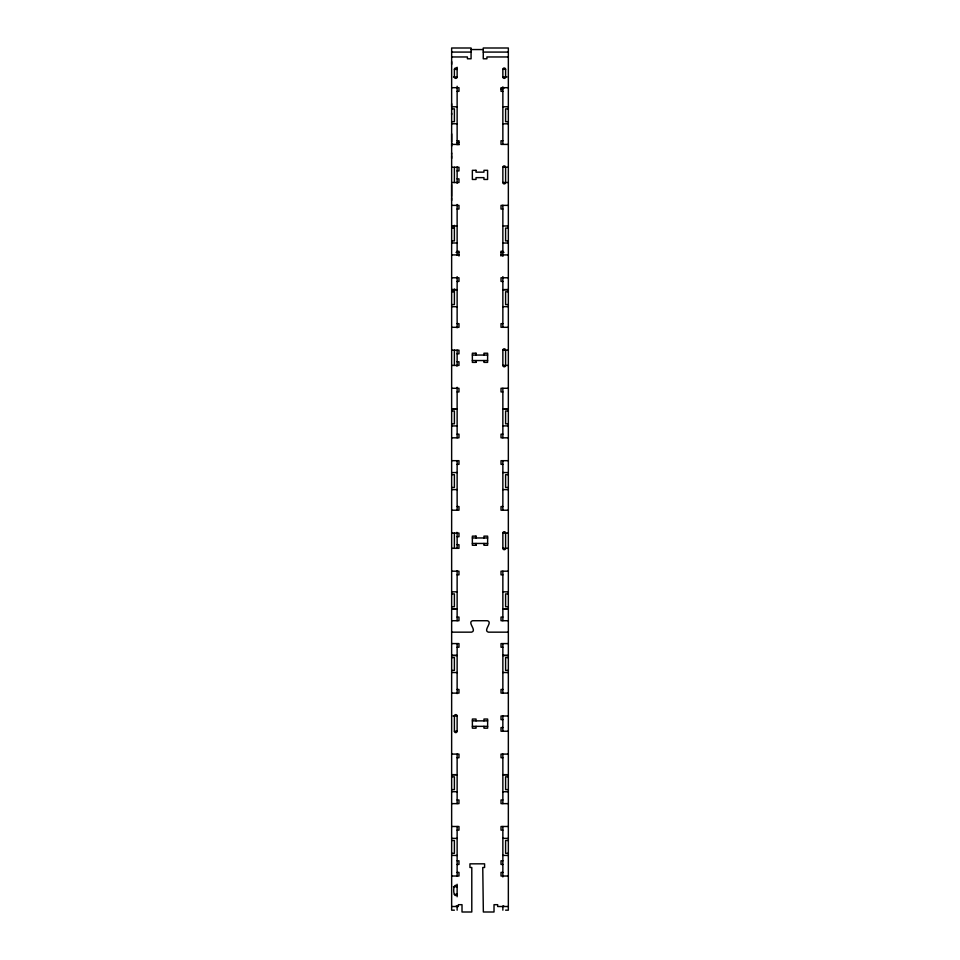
<?xml version="1.0" encoding="UTF-8"?>
<svg xmlns="http://www.w3.org/2000/svg" width="960" height="960" viewBox="0 0 960 960"><rect width="100%" height="100%" fill="white"/><g stroke="black" fill="none" stroke-linecap="round" stroke-linejoin="round"><path stroke-width="1.44" d="M451.644 197.76L451.644 200.484M451.644 184.524L451.644 196.404M451.644 155.7L451.644 158.412M451.644 143.46L451.644 146.172M451.644 133.86L451.644 142.092M451.644 103.704L451.644 106.416M451.644 61.632L451.644 64.344M457.128 894.54C453.6 898.884 453.024 888.252 454.392 886.704A1.368 1.368 0 0 1 455.76 885.324A1.368 1.368 0 0 1 457.128 886.704L453.468 886.704M501.132 89.028L503.808 88.404M471.072 49.548L483.264 49.548M451.644 52.08L471.072 52.08M483.264 52.08L508.344 52.08M451.644 56.964L467.412 56.964L467.412 58.788L471.072 58.788L471.072 48L451.644 48L451.644 910.176L454.392 910.176M508.344 56.964L486.924 56.964L486.924 58.788L483.264 58.788L483.264 48L508.344 48L508.344 910.176L505.596 910.176M454.392 69.384L457.128 69.384A1.368 1.368 0 0 0 455.76 68.016A1.368 1.368 0 0 0 454.392 69.384L454.392 77.016A1.368 1.368 0 0 0 455.76 78.384A1.368 1.368 0 0 0 457.128 77.016L457.128 67.26M453.468 77.016L457.128 77.016M502.86 77.016A1.368 1.368 0 0 0 504.228 78.384A1.368 1.368 0 0 0 505.596 77.016L505.596 69.312L502.86 69.312L502.86 77.016L506.976 76.932M451.644 87.684L458.964 87.684L458.964 91.344L457.128 91.344M508.344 87.684L501.024 87.684L501.024 91.344L502.86 91.344M451.644 106.788L457.128 106.788M502.86 106.788L508.344 106.716M451.644 108.876L454.392 108.876L454.392 121.68L451.644 121.68M508.344 108.876L505.596 108.876L505.596 121.68L508.344 121.68M451.644 123.768L457.128 123.768M502.86 123.852L508.344 123.768M457.128 140.748L458.964 140.748L458.964 144.816M502.86 140.748L501.024 140.748L501.024 144.408L508.344 144.408M457.128 142.368L458.964 142.368M451.644 144.408L458.964 144.408M451.644 167.268L458.964 167.268L458.964 170.928L457.128 170.928M502.86 167.268A1.368 1.368 0 0 1 504.228 165.9A1.368 1.368 0 0 1 505.596 167.268L505.596 182.508A1.368 1.368 0 0 1 504.228 183.888A1.368 1.368 0 0 1 502.86 182.508L502.86 167.268L508.344 167.268M457.128 178.86L458.964 178.86L458.964 182.508L451.644 182.508M502.86 182.508L508.344 182.508M451.644 205.38L458.964 205.38L458.964 209.04L457.128 209.04M508.344 205.38L501.024 205.38L501.024 209.04L502.86 209.04M451.644 225.936L457.128 226.008M502.86 226.008L508.344 225.936M451.644 228.096L454.392 228.096M508.344 228.096L505.596 228.096L505.596 240.9L508.344 240.9M451.644 240.9L454.392 240.9L454.392 225.36M451.644 242.988L457.128 242.988M502.86 243.072L508.344 242.988M457.128 251.256L458.964 251.256L458.964 256.032M502.86 251.256L501.024 251.256L501.024 256.032M456.036 252.372L458.964 252.372M501.024 252.372L503.952 252.372M451.644 254.916L458.964 254.916M501.024 254.916L508.344 254.916M451.644 277.776L458.964 277.776L458.964 281.436L457.128 281.436M508.344 277.776L501.024 277.776L501.024 281.436L502.86 281.436M456.216 289.62L451.644 289.62L457.128 289.692M503.772 289.62L508.344 289.62L502.86 289.692M451.644 291.78L454.392 291.78M508.344 291.78L505.596 291.78L505.596 304.584L508.344 304.584M451.644 304.584L454.392 304.584L454.392 289.044M451.644 306.672L457.128 306.756M502.86 306.672L508.344 306.672M457.128 323.652L458.964 323.652L458.964 327.312L451.644 327.312M502.86 323.652L501.024 323.652L501.024 327.312L508.344 327.312M451.644 350.172L458.964 350.172L458.964 353.832L457.128 353.832M502.86 350.172A1.368 1.368 0 0 1 504.228 348.804A1.368 1.368 0 0 1 505.596 350.172L505.596 365.424A1.368 1.368 0 0 1 504.228 366.792A1.368 1.368 0 0 1 502.86 365.424L502.86 350.172L508.344 350.172M476.04 353.22L472.356 353.22L472.356 362.376L476.04 362.376M472.368 355.056L487.608 355.056M472.368 360.54L487.608 360.54M457.128 361.764L458.964 361.764L458.964 365.424L451.644 365.424M502.86 365.424L508.344 365.424M451.644 388.284L458.964 388.284L458.964 391.944L457.128 391.944M508.344 388.284L501.024 388.284L501.024 391.944L502.86 391.944M452.556 408.84L457.128 408.84L451.644 408.924M507.432 408.84L502.86 408.84L508.344 408.924M451.644 411.012L454.392 411.012L454.392 423.816L451.644 423.816M508.344 411.012L505.596 411.012L505.596 423.816L508.344 423.816M451.644 425.976L457.128 425.904M502.86 425.904L508.344 425.904M457.128 434.16L458.964 434.16L458.964 437.82L451.644 437.82M502.86 434.16L501.024 434.16L501.024 437.82L508.344 437.82M451.644 460.68L458.964 460.68L458.964 464.34L457.128 464.34M508.344 460.68L501.024 460.68L501.024 464.34L502.86 464.34M451.644 472.608L457.128 472.524M502.86 472.524L508.344 472.608M451.644 474.696L454.392 474.696L454.392 487.488L451.644 487.488M508.344 474.696L505.596 474.696L505.596 487.488L508.344 487.488M451.644 489.66L457.128 489.576M502.86 489.576L508.344 489.66M457.128 506.556L458.964 506.556L458.964 510.216L451.644 510.216M502.86 506.556L501.024 506.556L501.024 510.216L508.344 510.216M451.644 533.076L458.964 533.076L458.964 536.736L457.128 536.736M502.86 533.076A1.368 1.368 0 0 1 504.228 531.708A1.368 1.368 0 0 1 505.596 533.076L505.596 548.328A1.368 1.368 0 0 1 504.228 549.696A1.368 1.368 0 0 1 502.86 548.328L502.86 533.076L508.344 533.076M476.04 536.136L472.356 536.136L472.356 545.28L476.04 545.28M472.392 537.96L487.632 537.96M472.392 543.444L487.632 543.444M457.128 544.668L458.964 544.668L458.964 548.328L451.644 548.328M502.86 548.328L508.344 548.328M451.644 571.188L458.964 571.188L458.964 574.848L457.128 574.848M508.344 571.188L501.024 571.188L501.024 574.848L502.86 574.848M451.644 591.828L457.128 591.828M502.86 591.828L508.344 591.828M451.644 593.916L454.392 593.916L454.392 606.72L451.644 606.72M508.344 593.916L505.596 593.916L505.596 606.72L508.344 606.72M451.644 608.808L457.128 608.808L452.556 608.88M502.86 608.808L508.344 608.808L503.772 608.88M457.128 617.064L458.964 617.064L458.964 620.724L451.644 620.724M502.86 617.064L501.024 617.064L501.024 620.724L508.344 620.724M451.644 632.16L471.576 632.16C477.384 630.54 466.788 622.32 472.596 620.724L487.392 620.724C493.2 622.32 482.604 630.54 488.412 632.16L508.344 632.16M451.644 643.584L458.964 643.584L458.964 647.244L457.128 647.244M508.344 643.584L501.024 643.584L501.024 647.244L502.86 647.244M456.216 655.428L451.644 655.428L457.128 655.512M507.432 655.428L502.86 655.428L508.344 655.512M451.644 657.6L454.392 657.6L454.392 670.404L451.644 670.404M508.344 657.6L505.596 657.6L505.596 670.404L508.344 670.404M451.644 672.492L457.128 672.564M502.86 672.492L508.344 672.564M457.128 689.46L458.964 689.46L458.964 693.12L451.644 693.12M502.86 689.46L501.024 689.46L501.024 693.12L508.344 693.12M453.012 715.992L457.128 715.992L457.128 731.232A1.368 1.368 0 0 1 455.76 732.6A1.368 1.368 0 0 1 454.392 731.232L454.392 715.992A1.368 1.368 0 0 1 455.76 714.612A1.368 1.368 0 0 1 457.128 715.992M508.344 715.992L501.024 715.992L501.024 719.64L502.86 719.64M472.392 720.864L487.632 720.864M472.392 726.348L487.632 726.348M502.86 727.572L501.024 727.572L501.024 731.232L508.344 731.232M454.392 731.232L457.128 731.232M451.644 754.092L458.964 754.092L458.964 757.752L457.128 757.752M508.344 754.092L501.024 754.092L501.024 757.752L502.86 757.752M451.644 774.648L456.216 774.648M502.86 774.648L507.432 774.648M451.644 774.732L457.128 774.732M502.86 774.732L508.344 774.732M451.644 776.82L454.392 776.82L454.392 789.624L451.644 789.624M508.344 776.82L505.596 776.82L505.596 789.624L508.344 789.624M451.644 791.712L457.128 791.712M502.86 791.712L508.344 791.784M457.128 799.968L458.964 799.968L458.964 803.628L451.644 803.628M502.86 799.968L501.024 799.968L501.024 803.628L508.344 803.628M451.644 826.488L458.964 826.488L458.964 830.148L457.128 830.148M508.344 826.488L501.024 826.488L501.024 830.148L502.86 830.148M451.644 838.332L457.128 838.416M502.86 838.332L508.344 838.416M451.644 840.504L454.392 840.504L454.392 853.308L451.644 853.308M508.344 840.504L505.596 840.504L505.596 853.308L508.344 853.308M451.644 855.396L457.128 855.468M502.86 855.396L508.344 855.468M457.128 860.784L458.964 860.784L458.964 864.444L457.128 864.444M502.86 860.784L501.024 860.784L501.024 864.444L502.86 864.444M457.128 872.376L458.964 872.376L458.964 876.024L451.644 876.024M502.86 872.376L501.024 872.376L501.024 876.024L508.344 876.024M454.392 894.324L457.128 894.324M456.216 905.988L457.128 905.988L457.128 910.176M503.772 905.988L502.86 905.988L502.86 910.176M451.644 906.516L458.352 906.516L458.352 904.68L462.012 904.68L462.012 912L471.792 912L471.792 867.492L469.956 867.492L469.956 863.832L484.596 863.832L484.596 867.492L482.76 867.492L483.348 912L494.016 912L494.016 904.68L497.676 904.68L497.676 906.516L508.344 906.516M451.644 113.22L451.644 114.576M451.644 152.976L451.644 154.332M502.86 86.868L502.86 144.408M502.86 205.248L502.86 256.368M502.86 276.612L502.86 327.312M502.86 388.284L502.86 437.82M502.86 460.68L502.86 510.216M502.86 571.188L502.86 620.724M502.86 643.584L502.86 693.12M502.86 715.992L502.86 731.232M502.86 754.092L502.86 803.628M502.86 826.488L502.86 876.948M483.948 355.056L483.948 353.22L487.632 353.22L487.596 362.376L483.948 362.376L483.948 360.54M483.948 537.96L483.972 536.136L487.632 536.136L487.632 545.28L483.948 545.28L483.948 543.444M483.972 720.864L483.972 719.04L487.632 719.04L487.632 728.184L483.972 728.184L483.972 726.348M476.016 353.22L476.04 355.056M476.04 360.54L476.016 362.376M476.016 536.136L476.04 537.96M476.016 543.444L476.016 545.28M476.04 720.864L476.04 719.04L472.38 719.04L472.38 728.184L476.04 728.184L476.04 726.348M457.128 86.256L457.128 144.816M457.128 166.932L457.128 183.288M457.128 204.48L457.128 255.24M457.128 276.612L457.128 327.816M457.128 350.172L457.128 365.424A1.368 1.368 0 0 1 456.912 366.168M457.128 387.276L457.128 437.82M457.128 460.68L457.128 510.216M457.128 548.328L457.128 533.076A1.368 1.368 0 0 0 456.912 532.332M457.128 570.684L457.128 620.724M457.128 643.584L457.128 693.624M457.128 754.092L457.128 803.628M457.128 826.488L457.128 876.024M457.128 884.256L457.128 896.76M454.392 167.268L454.392 182.508M454.392 350.172L454.392 365.424M454.392 533.076L454.392 548.328M502.86 69.384A1.368 1.368 0 0 1 504.228 68.016A1.368 1.368 0 0 1 505.596 69.384M476.016 170.316L472.356 170.316L472.356 179.46L476.016 179.46L476.016 177.636L483.948 177.636L483.948 179.46L487.596 179.46L487.596 170.316L483.948 170.316L483.948 172.152L476.016 172.152L476.016 170.316"/></g></svg>
